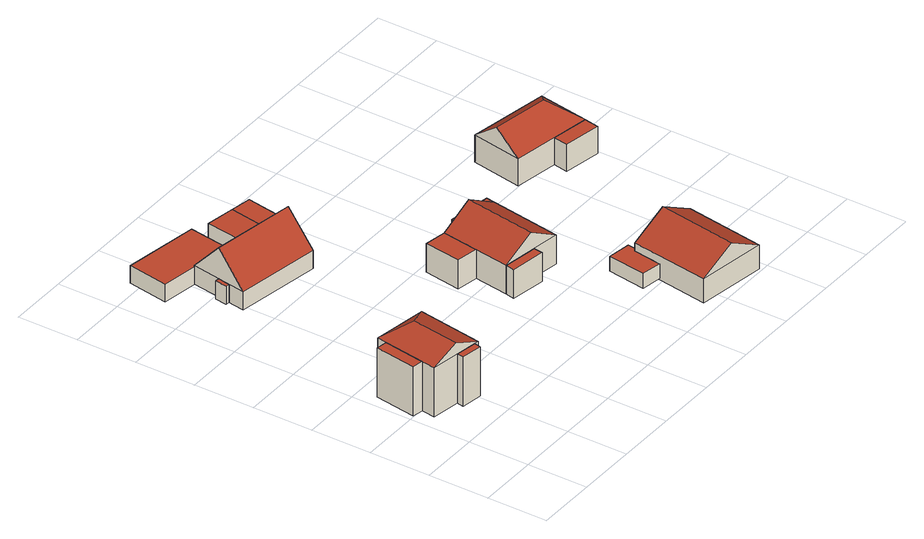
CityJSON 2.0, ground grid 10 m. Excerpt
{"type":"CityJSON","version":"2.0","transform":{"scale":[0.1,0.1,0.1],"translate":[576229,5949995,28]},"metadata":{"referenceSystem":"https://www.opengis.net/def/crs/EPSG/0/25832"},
"CityObjects":{
"building1":{"type":"Building","attributes":{"Gemeindeschluessel":"02000000","function":"31001_1010"},"children":["building1-1","building1-2","building1-3"]},
"building1-1":{"type":"BuildingPart","attributes":{"roofType":"1000","measuredHeight":8.44,"storeysAboveGround":2},"parents":["building1"],"geometry":[{"type":"Solid","lod":"2","boundaries":[[[[0,1,2,3]],[[4,5,1,0]],[[6,7,5,4]],[[3,2,7,6]],[[4,0,3,6]],[[1,5,7,2]]]],"semantics":{"surfaces":[{"type":"WallSurface"},{"type":"RoofSurface","Flaechenneigung":"90","Flaechenrichtung":"0","Flaechengroesse":"4.28626899849469"},{"type":"GroundSurface"}],"values":[[0,0,0,0,1,2]]}}]},
"building1-2":{"type":"BuildingPart","attributes":{"roofType":"5000","measuredHeight":10.45,"storeysAboveGround":2},"parents":["building1"],"geometry":[{"type":"Solid","lod":"2","boundaries":[[[[8,9,10,11]],[[12,13,9,8]],[[14,15,13,12]],[[11,10,15,14]],[[8,16,12]],[[14,17,11]],[[11,17,16,8]],[[12,16,17,14]],[[9,13,15,10]]]],"semantics":{"surfaces":[{"type":"WallSurface"},{"type":"RoofSurface","Flaechenneigung":"54.4439742498514","Flaechenrichtung":"9.02170625641844","Flaechengroesse":"15.5901151793483"},{"type":"RoofSurface","Flaechenneigung":"66.0857620443544","Flaechenrichtung":"279.026362843603","Flaechengroesse":"47.0626126608757"},{"type":"RoofSurface","Flaechenneigung":"66.0859370496303","Flaechenrichtung":"99.0233891688217","Flaechengroesse":"47.0622248437839"},{"type":"GroundSurface"}],"values":[[0,0,0,0,1,0,2,3,4]]}}]},
"building1-3":{"type":"BuildingPart","attributes":{"roofType":"1000","measuredHeight":8.44,"storeysAboveGround":2},"parents":["building1"],"geometry":[{"type":"Solid","lod":"2","boundaries":[[[[18,19,20,21]],[[22,23,19,18]],[[24,25,23,22]],[[21,20,25,24]],[[22,18,21,24]],[[19,23,25,20]]]],"semantics":{"surfaces":[{"type":"WallSurface"},{"type":"RoofSurface","Flaechenneigung":"90","Flaechenrichtung":"0","Flaechengroesse":"13.2261965870895"},{"type":"GroundSurface"}],"values":[[0,0,0,0,1,2]]}}]},
"building2":{"type":"Building","attributes":{"Gemeindeschluessel":"02000000","function":"31001_1010","roofType":"1000","measuredHeight":3,"storeysAboveGround":1},"geometry":[{"type":"Solid","lod":"2","boundaries":[[[[26,27,28,29]],[[30,31,27,26]],[[32,33,31,30]],[[29,28,33,32]],[[30,26,29,32]],[[27,31,33,28]]]],"semantics":{"surfaces":[{"type":"WallSurface"},{"type":"RoofSurface","Flaechenneigung":"90","Flaechenrichtung":"0","Flaechengroesse":"84.7007395078755"},{"type":"GroundSurface"}],"values":[[0,0,0,0,1,2]]}}]},
"building3":{"type":"Building","attributes":{"Gemeindeschluessel":"02000000","function":"31001_1010"},"children":["building3-1","building3-2","building3-3"]},
"building3-1":{"type":"BuildingPart","attributes":{"roofType":"1000","measuredHeight":3.1,"storeysAboveGround":1},"parents":["building3"],"geometry":[{"type":"Solid","lod":"2","boundaries":[[[[34,35,36,37]],[[38,39,35,34]],[[40,41,39,38]],[[37,36,41,40]],[[38,34,37,40]],[[35,39,41,36]]]],"semantics":{"surfaces":[{"type":"WallSurface"},{"type":"RoofSurface","Flaechenneigung":"90","Flaechenrichtung":"0","Flaechengroesse":"1.37463250048069"},{"type":"GroundSurface"}],"values":[[0,0,0,0,1,2]]}}]},
"building3-2":{"type":"BuildingPart","attributes":{"roofType":"3100","measuredHeight":8.38,"storeysAboveGround":1},"parents":["building3"],"geometry":[{"type":"Solid","lod":"2","boundaries":[[[[42,43,44,45]],[[46,47,43,42]],[[48,49,47,46]],[[45,44,49,48]],[[42,50,46]],[[48,51,45]],[[45,51,50,42]],[[46,50,51,48]],[[43,47,49,44]]]],"semantics":{"surfaces":[{"type":"WallSurface"},{"type":"RoofSurface","Flaechenneigung":"42.079010551351","Flaechenrichtung":"9.09302194833134","Flaechengroesse":"101.474521093426"},{"type":"RoofSurface","Flaechenneigung":"42.0789461955046","Flaechenrichtung":"189.09182652219","Flaechengroesse":"101.470014172841"},{"type":"GroundSurface"}],"values":[[0,0,0,0,0,0,1,2,3]]}}]},
"building3-3":{"type":"BuildingPart","attributes":{"roofType":"1000","measuredHeight":2.63,"storeysAboveGround":1},"parents":["building3"],"geometry":[{"type":"Solid","lod":"2","boundaries":[[[[52,53,54,55]],[[56,57,53,52]],[[58,43,57,56]],[[55,54,43,58]],[[56,52,55,58]],[[53,57,43,54]]]],"semantics":{"surfaces":[{"type":"WallSurface"},{"type":"RoofSurface","Flaechenneigung":"90","Flaechenrichtung":"0","Flaechengroesse":"29.4154698280293"},{"type":"GroundSurface"}],"values":[[0,0,0,0,1,2]]}}]},
"building4":{"type":"Building","attributes":{"Gemeindeschluessel":"02000000","function":"31001_2463","roofType":"1000","measuredHeight":2.62,"storeysAboveGround":1},"geometry":[{"type":"Solid","lod":"2","boundaries":[[[[56,57,59,60]],[[61,62,57,56]],[[63,64,62,61]],[[60,59,64,63]],[[61,56,60,63]],[[57,62,64,59]]]],"semantics":{"surfaces":[{"type":"WallSurface"},{"type":"RoofSurface","Flaechenneigung":"90","Flaechenrichtung":"0","Flaechengroesse":"23.0043670000216"},{"type":"GroundSurface"}],"values":[[0,0,0,0,1,2]]}}]},
"building5":{"type":"Building","attributes":{"Gemeindeschluessel":"02000000","function":"31001_1010"},"children":["building5-1","building5-2","building5-3","building5-4"]},
"building5-1":{"type":"BuildingPart","attributes":{"roofType":"1000","measuredHeight":4.88,"storeysAboveGround":1},"parents":["building5"],"geometry":[{"type":"Solid","lod":"2","boundaries":[[[[65,66,67,68]],[[69,70,66,65]],[[71,72,70,69]],[[68,67,72,71]],[[69,65,68,71]],[[66,70,72,67]]]],"semantics":{"surfaces":[{"type":"WallSurface"},{"type":"RoofSurface","Flaechenneigung":"90","Flaechenrichtung":"0","Flaechengroesse":"8.96099442717697"},{"type":"GroundSurface"}],"values":[[0,0,0,0,1,2]]}}]},
"building5-2":{"type":"BuildingPart","attributes":{"roofType":"3100","measuredHeight":8.06,"storeysAboveGround":1},"parents":["building5"],"geometry":[{"type":"Solid","lod":"2","boundaries":[[[[73,74,66,65]],[[75,76,74,73]],[[77,78,76,75]],[[65,66,78,77]],[[73,79,75]],[[77,80,65]],[[65,80,79,73]],[[75,79,80,77]],[[74,76,78,66]]]],"semantics":{"surfaces":[{"type":"WallSurface"},{"type":"RoofSurface","Flaechenneigung":"58.5122950782083","Flaechenrichtung":"278.680021109822","Flaechengroesse":"73.048680622302"},{"type":"RoofSurface","Flaechenneigung":"58.5122301034942","Flaechenrichtung":"98.6788747340303","Flaechengroesse":"73.0505843831913"},{"type":"GroundSurface"}],"values":[[0,0,0,0,0,0,1,2,3]]}}]},
"building5-3":{"type":"BuildingPart","attributes":{"roofType":"1000","measuredHeight":4.88,"storeysAboveGround":1},"parents":["building5"],"geometry":[{"type":"Solid","lod":"2","boundaries":[[[[81,82,76,75]],[[83,84,82,81]],[[85,86,84,83]],[[75,76,86,85]],[[83,81,75,85]],[[82,84,86,76]]]],"semantics":{"surfaces":[{"type":"WallSurface"},{"type":"RoofSurface","Flaechenneigung":"90","Flaechenrichtung":"0","Flaechengroesse":"10.5161356003253"},{"type":"GroundSurface"}],"values":[[0,0,0,0,1,2]]}}]},
"building5-4":{"type":"BuildingPart","attributes":{"roofType":"1000","measuredHeight":4.88,"storeysAboveGround":1},"parents":["building5"],"geometry":[{"type":"Solid","lod":"2","boundaries":[[[[87,88,89,90]],[[91,92,88,87]],[[73,74,92,91]],[[90,89,74,73]],[[91,87,90,73]],[[88,92,74,89]]]],"semantics":{"surfaces":[{"type":"WallSurface"},{"type":"RoofSurface","Flaechenneigung":"90","Flaechenrichtung":"0","Flaechengroesse":"22.2853583019402"},{"type":"GroundSurface"}],"values":[[0,0,0,0,1,2]]}}]},
"building6":{"type":"Building","attributes":{"Gemeindeschluessel":"02000000","function":"31001_2463","roofType":"1000","measuredHeight":2.53,"storeysAboveGround":1},"geometry":[{"type":"Solid","lod":"2","boundaries":[[[[93,94,95,96]],[[97,98,94,93]],[[99,100,98,97]],[[101,102,100,99]],[[103,104,102,101]],[[96,95,104,103]],[[101,99,97,93,96,103]],[[94,98,100,102,104,95]]]],"semantics":{"surfaces":[{"type":"WallSurface"},{"type":"RoofSurface","Flaechenneigung":"90","Flaechenrichtung":"0","Flaechengroesse":"22.7610759972812"},{"type":"GroundSurface"}],"values":[[0,0,0,0,0,0,1,2]]}}]},
"building7":{"type":"Building","attributes":{"Gemeindeschluessel":"02000000","function":"31001_1010","roofType":"3100","measuredHeight":7.42,"storeysAboveGround":1},"address":[{"country":"Germany","locality":"Hamburg","thoroughfareNumber":"49","thoroughfareName":"Hoisbütteler Straße","postcode":"22397"}],"geometry":[{"type":"Solid","lod":"2","boundaries":[[[[105,106,107,108]],[[109,110,106,105]],[[111,112,110,109]],[[108,107,112,111]],[[105,113,109]],[[111,114,108]],[[108,114,113,105]],[[109,113,114,111]],[[106,110,112,107]]]],"semantics":{"surfaces":[{"type":"WallSurface"},{"type":"RoofSurface","Flaechenneigung":"60.0088406431176","Flaechenrichtung":"278.636591419278","Flaechengroesse":"87.8551065658599"},{"type":"RoofSurface","Flaechenneigung":"60.0086814656632","Flaechenrichtung":"98.6365914192775","Flaechengroesse":"87.8551065597677"},{"type":"GroundSurface"}],"values":[[0,0,0,0,0,0,1,2,3]]}}]},
"building8":{"type":"Building","attributes":{"Gemeindeschluessel":"02000000","function":"31001_1010"},"children":["building8-1","building8-2"]},
"building8-1":{"type":"BuildingPart","attributes":{"roofType":"1000","measuredHeight":4.6,"storeysAboveGround":1},"parents":["building8"],"geometry":[{"type":"Solid","lod":"2","boundaries":[[[[115,116,117,118]],[[119,120,116,115]],[[121,122,120,119]],[[118,117,122,121]],[[119,115,118,121]],[[116,120,122,117]]]],"semantics":{"surfaces":[{"type":"WallSurface"},{"type":"RoofSurface","Flaechenneigung":"90","Flaechenrichtung":"0","Flaechengroesse":"14.9114877641214"},{"type":"GroundSurface"}],"values":[[0,0,0,0,1,2]]}}]},
"building8-2":{"type":"BuildingPart","attributes":{"roofType":"5000","measuredHeight":7.93,"storeysAboveGround":1},"parents":["building8"],"geometry":[{"type":"Solid","lod":"2","boundaries":[[[[123,124,125,126]],[[118,117,124,123]],[[127,128,117,118]],[[126,125,128,127]],[[123,129,118]],[[127,130,126]],[[126,130,129,123]],[[118,129,130,127]],[[124,117,128,125]]]],"semantics":{"surfaces":[{"type":"WallSurface"},{"type":"RoofSurface","Flaechenneigung":"50.2033917839027","Flaechenrichtung":"100.001605281998","Flaechengroesse":"22.2882287759819"},{"type":"RoofSurface","Flaechenneigung":"52.0801358790191","Flaechenrichtung":"9.99301862714817","Flaechengroesse":"62.6048859825663"},{"type":"RoofSurface","Flaechenneigung":"52.0802339877987","Flaechenrichtung":"189.990903035431","Flaechengroesse":"62.6062119697885"},{"type":"GroundSurface"}],"values":[[0,0,0,0,1,0,2,3,4]]}}]}
},
"vertices":[
[72,169,90],[72,169,6],[70,157,6],[70,157,90],[107,163,90],[107,163,6],[105,152,90],[105,152,6],
[42,284,90],[42,284,6],[25,176,6],[25,176,90],[131,270,90],[131,270,6],[114,162,90],[114,162,6],[82,249,110],[69,169,110],
[10,202,90],[10,202,6],[28,199,6],[28,199,90],[21,271,90],[21,271,6],[39,268,90],[39,268,6],
[181,696,38],[181,696,8],[57,716,8],[57,716,38],[171,629,38],[171,629,8],[46,649,38],[46,649,8],
[91,594,40],[91,594,9],[88,574,9],[88,574,40],[98,593,40],[98,593,9],[94,573,40],[94,573,9],
[246,617,40],[246,617,9],[105,640,9],[105,640,40],[231,523,40],[231,523,9],[90,546,40],[90,546,9],[238,570,93],[98,593,93],
[208,686,36],[208,686,9],[199,625,9],[199,625,36],[256,678,36],[256,678,9],[246,617,36],
[245,612,9],[245,612,36],[290,672,36],[290,672,9],[279,607,36],[279,607,9],
[330,261,59],[330,261,10],[327,246,10],[327,246,59],[387,252,59],[387,252,10],[385,237,59],[385,237,10],
[348,379,59],[348,379,10],[451,364,59],[451,364,10],[432,245,59],[432,245,10],[399,372,90],[381,253,90],
[380,375,59],[380,375,10],[382,389,59],[382,389,10],[453,378,59],[453,378,10],
[303,324,59],[303,324,10],[339,318,10],[339,318,59],[312,385,59],[312,385,10],
[499,168,34],[499,168,9],[461,174,9],[461,174,34],[497,151,34],[497,151,9],[492,152,34],[492,152,9],[485,105,34],[485,105,9],[452,110,34],[452,110,9],
[492,152,48],[492,152,7],[472,21,7],[472,21,48],[606,135,48],[606,135,7],[586,4,48],[586,4,7],[549,143,81],[529,12,81],
[696,354,53],[696,354,7],[700,378,7],[700,378,53],[634,365,53],[634,365,7],[638,389,53],[638,389,7],
[714,462,53],[714,462,7],[581,485,7],[581,485,53],[566,401,53],[566,401,7],[668,427,86],[574,443,86]
]}
